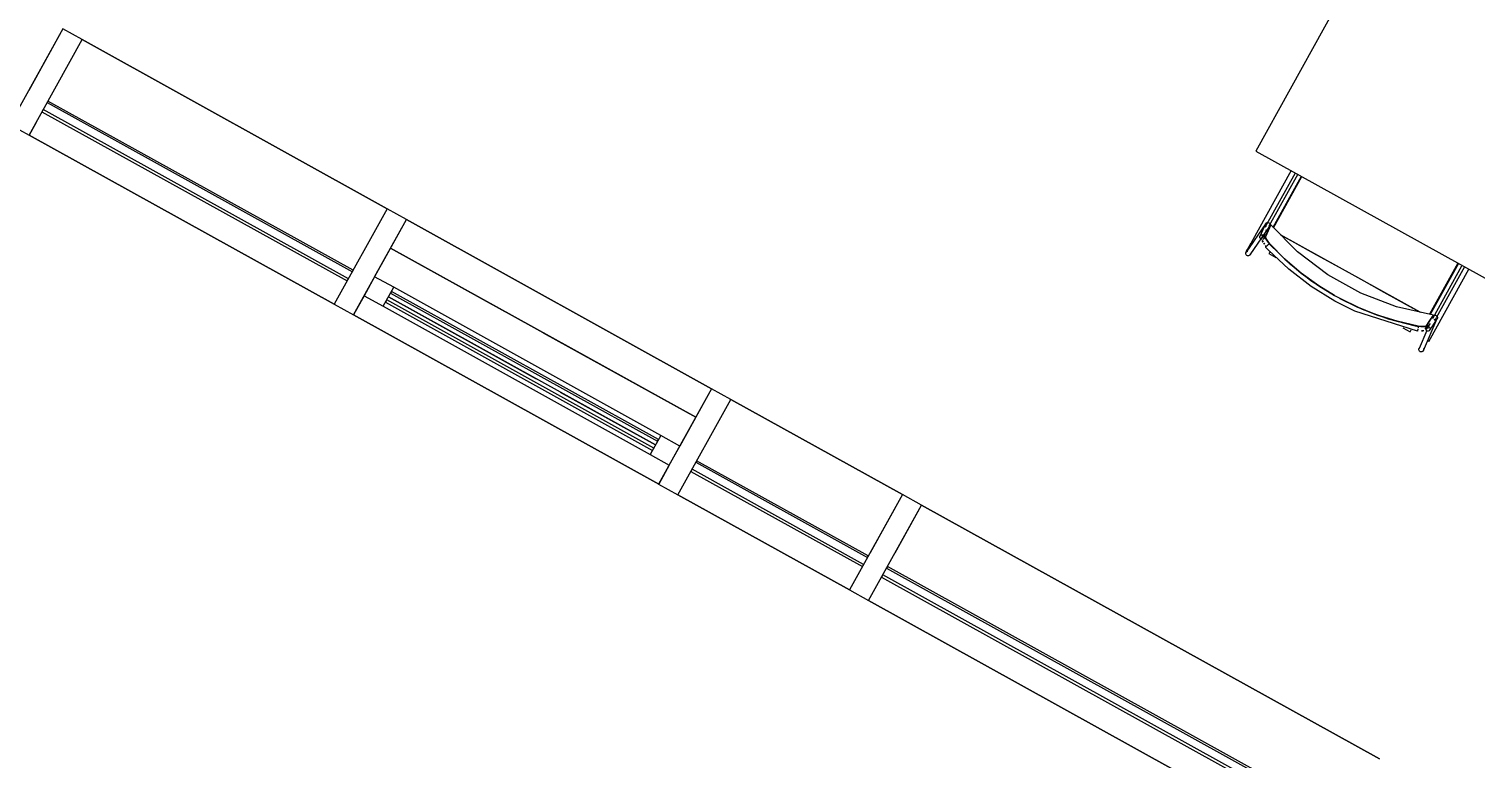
# Model space of a CAD drawing. Header units: metres. Extents: x 2.5 to 42.6, y 0.9 to 31.9.
# Drawn here: x 27.813 to 29.119, y 10.162 to 10.82 of the extents above; entities that cross this region are included whole.
import ezdxf

# ---------------------------------------------------------------- set-up
doc = ezdxf.new("R2010")
doc.units = ezdxf.units.M
doc.layers.add('ARREDI', color=9, linetype='Continuous')
doc.layers.add('PARETI_STRUTTURE', color=7, linetype='Continuous')

msp = doc.modelspace()

# ---------------------------------------------------------------- linework, layer by layer
at = {"layer": 'ARREDI'}
msp.add_lwpolyline([(29.0442, 10.9341), (28.9202, 10.7102), (29.144, 10.5862), (29.2681, 10.81)], close=True, dxfattribs=at)
for points in [[(28.9357, 10.6415), (28.9612, 10.6875)], [(28.9298, 10.6419), (28.9293, 10.6424), (28.9289, 10.6431), (28.9288, 10.6438), (28.9289, 10.6446), (28.9292, 10.645), (28.9292, 10.645), (28.9293, 10.6452), (28.9299, 10.6457), (28.9306, 10.6459)], [(29.0738, 10.5524), (29.0771, 10.5573), (29.0804, 10.5622), (29.047, 10.5698), (29.015, 10.582), (28.985, 10.5986), (28.9577, 10.6193), (28.9336, 10.6436), (28.9312, 10.6382), (28.9288, 10.6328), (28.9289, 10.6319), (28.9297, 10.6304), (28.931, 10.6286), (28.9326, 10.6267)], [(28.9306, 10.6459), (28.9314, 10.6459), (28.932, 10.6456), (28.9326, 10.6451), (28.933, 10.6445), (28.9331, 10.6437), (28.933, 10.643)], [(28.9319, 10.6421), (28.9336, 10.6436)], [(28.9255, 10.6306), (28.9248, 10.6309), (28.9242, 10.6314), (28.9238, 10.632), (28.9237, 10.6327), (28.9237, 10.6328), (28.9238, 10.6334), (28.9239, 10.6336), (28.9242, 10.6341), (28.9248, 10.6345), (28.9255, 10.6348)], [(28.9255, 10.6348), (28.9263, 10.6347), (28.927, 10.6345), (28.9275, 10.634), (28.9279, 10.6334), (28.928, 10.6326), (28.928, 10.6326), (28.9279, 10.6319), (28.9278, 10.6318), (28.9275, 10.6313), (28.9269, 10.6308), (28.9262, 10.6306)], [(28.9265, 10.6318), (28.9282, 10.6357), (28.9289, 10.6372)], [(28.9326, 10.6267), (28.9309, 10.6286), (28.9296, 10.6305), (28.9289, 10.632), (28.9288, 10.6328)], [(28.9295, 10.6387), (28.9299, 10.6396)], [(28.9424, 10.6348), (28.9549, 10.6278), (28.975, 10.6167), (28.9952, 10.6055), (29.0154, 10.5943), (29.0356, 10.5831), (29.0557, 10.5719), (29.0683, 10.565)], [(29.0683, 10.565), (28.9424, 10.6348)], [(28.9135, 10.6157), (28.9127, 10.6157), (28.912, 10.616), (28.9115, 10.6165), (28.9111, 10.6171), (28.911, 10.6179), (28.9111, 10.6186), (28.9114, 10.619), (28.9114, 10.619), (28.9115, 10.6192), (28.9121, 10.6197), (28.9128, 10.6199)], [(28.9153, 10.6178), (28.9152, 10.617), (28.9149, 10.6166), (28.9149, 10.6166), (28.9148, 10.6164), (28.9142, 10.6159), (28.9135, 10.6157)], [(28.9159, 10.6274), (28.9158, 10.6275), (28.9159, 10.6274), (28.9161, 10.6273), (28.9166, 10.627)], [(28.9166, 10.627), (28.9172, 10.6267)], [(28.9267, 10.628), (28.9259, 10.6295)], [(28.9259, 10.6295), (28.9267, 10.628)], [(28.928, 10.6261), (28.9272, 10.6272)], [(28.9272, 10.6272), (28.9279, 10.6262)], [(28.9296, 10.6242), (28.9288, 10.6251)], [(28.9289, 10.6237), (28.9289, 10.6237)], [(28.929, 10.6237), (28.9292, 10.6239), (28.9295, 10.6243), (28.93, 10.6247), (28.9306, 10.6252), (28.9311, 10.6257)], [(28.9311, 10.6257), (28.9316, 10.6261), (28.932, 10.6264), (28.9321, 10.6266)], [(28.933, 10.6197), (28.9327, 10.619), (28.9324, 10.6185), (28.9321, 10.618), (28.932, 10.6178)], [(28.9911, 10.58), (28.9769, 10.5887), (28.9611, 10.6002), (28.9463, 10.6128), (28.9326, 10.6267)], [(28.9327, 10.6266), (28.9463, 10.6128), (28.9611, 10.6001), (28.9769, 10.5887), (28.9911, 10.5801)], [(29.103, 10.6089), (29.0775, 10.5629)], [(28.996, 10.5773), (29.0106, 10.57)], [(29.0106, 10.57), (28.996, 10.5773)], [(29.0112, 10.5697), (29.0289, 10.5625), (29.0475, 10.5567), (29.0665, 10.5524)], [(29.0666, 10.5524), (29.0476, 10.5567), (29.029, 10.5625), (29.0112, 10.5697)], [(29.0666, 10.5524), (29.069, 10.552), (29.0713, 10.5519), (29.073, 10.5521), (29.0738, 10.5524)], [(29.0738, 10.5524), (29.0731, 10.5521), (29.0714, 10.5519), (29.0691, 10.552), (29.0666, 10.5524)], [(29.0774, 10.5547), (29.0766, 10.5535), (29.0733, 10.5486)], [(29.0804, 10.5622), (29.08, 10.5593), (29.0804, 10.5622)], [(29.0802, 10.5614), (29.0808, 10.5619), (29.0815, 10.5622), (29.0822, 10.5622), (29.0829, 10.562), (29.0835, 10.5615), (29.0839, 10.5609)], [(29.0839, 10.5609), (29.0841, 10.5602), (29.084, 10.5594), (29.0839, 10.5592), (29.0839, 10.5592), (29.0837, 10.5588), (29.0831, 10.5583), (29.0824, 10.558), (29.0817, 10.5579), (29.081, 10.5582)], [(29.0594, 10.5472), (29.0595, 10.5474), (29.0597, 10.5479), (29.06, 10.5484), (29.0604, 10.5491)], [(29.0664, 10.5499), (29.0662, 10.5492), (29.0661, 10.5485), (29.0661, 10.548), (29.066, 10.5478), (29.066, 10.5477), (29.066, 10.5478), (29.066, 10.548)], [(29.0667, 10.552), (29.0667, 10.5517), (29.0666, 10.5513), (29.0665, 10.5507)], [(29.0717, 10.5482), (29.0708, 10.5481), (29.0695, 10.5482)], [(29.0696, 10.5481), (29.0709, 10.5481)], [(29.0731, 10.5498), (29.0732, 10.5505), (29.0734, 10.5511), (29.0735, 10.5512), (29.074, 10.5517), (29.074, 10.5517), (29.0747, 10.552), (29.0754, 10.552), (29.0762, 10.5518), (29.0768, 10.5513), (29.0772, 10.5507)], [(29.0772, 10.5507), (29.0774, 10.55), (29.0773, 10.5492), (29.077, 10.5487), (29.0769, 10.5486), (29.0765, 10.5481), (29.0764, 10.5481), (29.0757, 10.5478), (29.075, 10.5478), (29.0743, 10.548), (29.0737, 10.5485)], [(29.0748, 10.5394), (29.0754, 10.539)], [(29.0754, 10.539), (29.0758, 10.5388), (29.0761, 10.5386)], [(29.0674, 10.5304), (29.0672, 10.5311), (29.0673, 10.5319), (29.0674, 10.5321), (29.0674, 10.5321), (29.0676, 10.5325), (29.0682, 10.533)], [(29.0713, 10.5321), (29.0715, 10.5313), (29.0714, 10.5306), (29.0713, 10.5304), (29.0713, 10.5304), (29.0711, 10.5299), (29.0706, 10.5294), (29.0699, 10.5291), (29.0691, 10.5291), (29.0684, 10.5293), (29.0678, 10.5298), (29.0674, 10.5304)], [(29.0761, 10.5386), (29.0761, 10.5386)]]:
    msp.add_lwpolyline(points, dxfattribs=at)
at = {"layer": 'PARETI_STRUTTURE'}
for points in [[(27.8608, 10.8108), (27.8435, 10.8204), (27.7958, 10.7343), (27.813, 10.7247)], [(28.1363, 10.6581), (27.8608, 10.8108)], [(27.83, 10.7554), (27.8293, 10.754), (28.1048, 10.6013), (28.1055, 10.6027)], [(27.8258, 10.7478), (27.8247, 10.7457), (28.1002, 10.5931), (28.1013, 10.5951)], [(28.1535, 10.6486), (28.1362, 10.6581), (28.0885, 10.572), (28.1057, 10.5625)], [(28.429, 10.4959), (28.1535, 10.6486)], [(28.2425, 10.5655), (28.1392, 10.6228)], [(28.4147, 10.4701), (28.1392, 10.6228)], [(28.1248, 10.5969), (28.1153, 10.5797), (28.1325, 10.5702), (28.1421, 10.5874)], [(28.14, 10.5836), (28.1392, 10.5822), (28.3803, 10.4486), (28.381, 10.45)], [(28.1358, 10.576), (28.1346, 10.574), (28.3757, 10.4403), (28.3768, 10.4424)], [(28.1058, 10.5625), (28.3813, 10.4098)], [(28.2769, 10.5464), (28.4147, 10.4701)], [(28.4147, 10.4701), (28.3113, 10.5273)], [(28.4462, 10.4863), (28.429, 10.4959), (28.3812, 10.4098), (28.3985, 10.4002)], [(28.6012, 10.4005), (28.4462, 10.4863)], [(28.3908, 10.427), (28.4003, 10.4442), (28.3831, 10.4538), (28.3736, 10.4366)], [(28.4113, 10.4233), (28.4101, 10.4213), (28.5651, 10.3354), (28.5662, 10.3374)], [(28.4155, 10.4309), (28.4147, 10.4295), (28.5697, 10.3436), (28.5704, 10.345)], [(28.6184, 10.3909), (28.6012, 10.4005), (28.5534, 10.3144), (28.5707, 10.3048)], [(29.0316, 10.1619), (28.6184, 10.3909)], [(28.5876, 10.3355), (28.5869, 10.3341), (29.0001, 10.105), (29.0009, 10.1064)], [(28.5835, 10.3279), (28.5823, 10.3258), (28.9956, 10.0968), (28.9967, 10.0988)], [(28.5707, 10.3048), (28.9839, 10.0758)]]:
    msp.add_lwpolyline(points, close=True, dxfattribs=at)
for points in [[(27.8435, 10.8204), (27.8128, 10.7649)], [(27.8193, 10.736), (27.813, 10.7247), (28.0885, 10.572)], [(28.0885, 10.572), (27.813, 10.7247)], [(28.952, 10.6926), (28.9158, 10.6275)], [(28.9286, 10.6416), (28.9558, 10.6905)], [(28.9579, 10.6893), (28.932, 10.6425)], [(28.9361, 10.6411), (28.9617, 10.6872)], [(28.1248, 10.5969), (28.1535, 10.6486)], [(28.1535, 10.6486), (28.429, 10.4959)], [(28.9292, 10.645), (28.9114, 10.619)], [(28.9239, 10.6336), (28.9289, 10.6442)], [(28.9149, 10.6166), (28.9327, 10.6426)], [(28.9282, 10.6357), (28.9273, 10.6341)], [(28.9328, 10.6424), (28.9328, 10.6422), (28.9327, 10.6421), (28.9327, 10.642), (28.9326, 10.6419), (28.9326, 10.6418), (28.9325, 10.6416), (28.9325, 10.6415), (28.9324, 10.6414), (28.9323, 10.6413), (28.9323, 10.6412), (28.9322, 10.641), (28.9322, 10.6409), (28.9321, 10.6408), (28.9321, 10.6407), (28.932, 10.6406), (28.9319, 10.6404), (28.9319, 10.6403), (28.9318, 10.6402), (28.9318, 10.6401), (28.9317, 10.64), (28.9317, 10.6399), (28.9316, 10.6397), (28.9316, 10.6396), (28.9315, 10.6395), (28.9314, 10.6394), (28.9314, 10.6393), (28.9313, 10.6391), (28.9313, 10.639), (28.9312, 10.6389), (28.9312, 10.6388), (28.9311, 10.6387), (28.9311, 10.6386), (28.931, 10.6384), (28.9309, 10.6383), (28.9309, 10.6382), (28.9308, 10.6381), (28.9308, 10.638), (28.9307, 10.6379), (28.9307, 10.6377), (28.9306, 10.6376), (28.9306, 10.6375), (28.9305, 10.6374), (28.9304, 10.6373), (28.9304, 10.6371), (28.9303, 10.637), (28.9303, 10.6369), (28.9302, 10.6368), (28.9301, 10.6367), (28.9301, 10.6365), (28.93, 10.6364), (28.93, 10.6363), (28.9299, 10.6362), (28.9299, 10.6361), (28.9298, 10.6359), (28.9298, 10.6358), (28.9297, 10.6357), (28.9296, 10.6356), (28.9296, 10.6355), (28.9295, 10.6354), (28.9295, 10.6352), (28.9294, 10.6351), (28.9294, 10.635), (28.9293, 10.6349), (28.9293, 10.6348), (28.9292, 10.6346), (28.9291, 10.6345), (28.9291, 10.6344), (28.929, 10.6343), (28.929, 10.6342), (28.9289, 10.634), (28.9289, 10.6339), (28.9288, 10.6338), (28.9287, 10.6337), (28.9287, 10.6336), (28.9286, 10.6335), (28.9286, 10.6333), (28.9285, 10.6332), (28.9285, 10.6331), (28.9284, 10.633), (28.9284, 10.6329), (28.9283, 10.6327), (28.9282, 10.6326), (28.9282, 10.6325), (28.9281, 10.6324), (28.9281, 10.6323), (28.928, 10.6322), (28.928, 10.632), (28.9279, 10.6319), (28.9279, 10.6318), (28.9278, 10.6318)], [(28.9112, 10.6188), (28.9118, 10.62), (28.9125, 10.6214), (28.9141, 10.6243), (28.9158, 10.6275)], [(28.9915, 10.5749), (28.97, 10.5882), (28.9499, 10.6036), (28.9315, 10.621), (28.9289, 10.6237)], [(28.932, 10.6178), (28.9382, 10.6143)], [(28.9322, 10.6266), (28.9502, 10.6091), (28.9699, 10.5936), (28.991, 10.5801), (28.9936, 10.5787)], [(29.1025, 10.6092), (29.0769, 10.563)], [(29.0801, 10.5598), (29.106, 10.6066)], [(29.1085, 10.6059), (29.0829, 10.5597)], [(29.0761, 10.5386), (29.1122, 10.6038)], [(28.1153, 10.5797), (28.1058, 10.5625), (28.3813, 10.4098)], [(28.2234, 10.5311), (28.1373, 10.5788), (28.2706, 10.5049)], [(28.3784, 10.4452), (28.1373, 10.5788)], [(28.3831, 10.4538), (28.1421, 10.5874)], [(28.9936, 10.5787), (29.0161, 10.5676), (29.0396, 10.5589), (29.0638, 10.5526), (29.0667, 10.552)], [(28.1325, 10.5702), (28.3736, 10.4366)], [(29.066, 10.5477), (29.0095, 10.5658), (28.9914, 10.5749)], [(29.0713, 10.5304), (29.0839, 10.5592)], [(29.0734, 10.5511), (29.0797, 10.5609)], [(29.077, 10.5541), (29.0751, 10.5498)], [(29.0757, 10.5519), (29.0762, 10.5528)], [(29.0839, 10.5592), (29.0834, 10.5586), (29.0833, 10.5585), (29.0832, 10.5584), (29.0832, 10.5583), (29.0831, 10.5582), (29.083, 10.558), (29.083, 10.5579), (29.0829, 10.5578), (29.0828, 10.5577), (29.0827, 10.5576), (29.0827, 10.5575), (29.0826, 10.5574), (29.0825, 10.5573), (29.0825, 10.5572), (29.0824, 10.5571), (29.0823, 10.5569), (29.0822, 10.5568), (29.0822, 10.5567), (29.0821, 10.5566), (29.082, 10.5565), (29.082, 10.5564), (29.0819, 10.5563), (29.0818, 10.5562), (29.0818, 10.5561), (29.0817, 10.5559), (29.0816, 10.5558), (29.0815, 10.5557), (29.0815, 10.5556), (29.0814, 10.5555), (29.0813, 10.5554), (29.0813, 10.5553), (29.0812, 10.5552), (29.0811, 10.5551), (29.0811, 10.555), (29.081, 10.5548), (29.0809, 10.5547), (29.0808, 10.5546), (29.0808, 10.5545), (29.0807, 10.5544), (29.0806, 10.5543), (29.0806, 10.5542), (29.0805, 10.5541), (29.0804, 10.554), (29.0803, 10.5538), (29.0803, 10.5537), (29.0802, 10.5536), (29.0801, 10.5535), (29.0801, 10.5534), (29.08, 10.5533), (29.0799, 10.5532), (29.0798, 10.5531), (29.0798, 10.553), (29.0797, 10.5529), (29.0796, 10.5528), (29.0796, 10.5526), (29.0795, 10.5525), (29.0794, 10.5524), (29.0793, 10.5523), (29.0793, 10.5522), (29.0792, 10.5521), (29.0791, 10.552), (29.0791, 10.5519), (29.079, 10.5518), (29.0789, 10.5516), (29.0788, 10.5515), (29.0788, 10.5514), (29.0787, 10.5513), (29.0786, 10.5512), (29.0786, 10.5511), (29.0785, 10.551), (29.0784, 10.5509), (29.0784, 10.5508), (29.0783, 10.5507), (29.0782, 10.5505), (29.0781, 10.5504), (29.0781, 10.5503), (29.078, 10.5502), (29.0779, 10.5501), (29.0779, 10.55), (29.0778, 10.5499), (29.0777, 10.5498), (29.0776, 10.5497), (29.0776, 10.5495), (29.0775, 10.5494), (29.0774, 10.5493), (29.0774, 10.5492), (29.0773, 10.5491), (29.0772, 10.549), (29.0771, 10.5489), (29.0771, 10.5488), (29.077, 10.5487)], [(29.08, 10.5609), (29.0795, 10.56)], [(29.0828, 10.5595), (29.0813, 10.557)], [(29.0527, 10.5509), (29.0593, 10.5472)], [(29.0745, 10.5483), (29.0674, 10.5321)], [(28.2923, 10.4929), (28.3784, 10.4452)], [(28.429, 10.4959), (28.4003, 10.4442)], [(28.3908, 10.427), (28.3813, 10.4098)], [(28.3985, 10.4003), (28.5534, 10.3144)], [(28.5534, 10.3144), (28.3985, 10.4002)], [(28.6012, 10.4005), (28.572, 10.3479)], [(28.5946, 10.3479), (28.6184, 10.3909), (29.0316, 10.1619)], [(28.5707, 10.3048), (28.9839, 10.0758)]]:
    msp.add_lwpolyline(points, dxfattribs=at)

doc.saveas('drawing.dxf')
